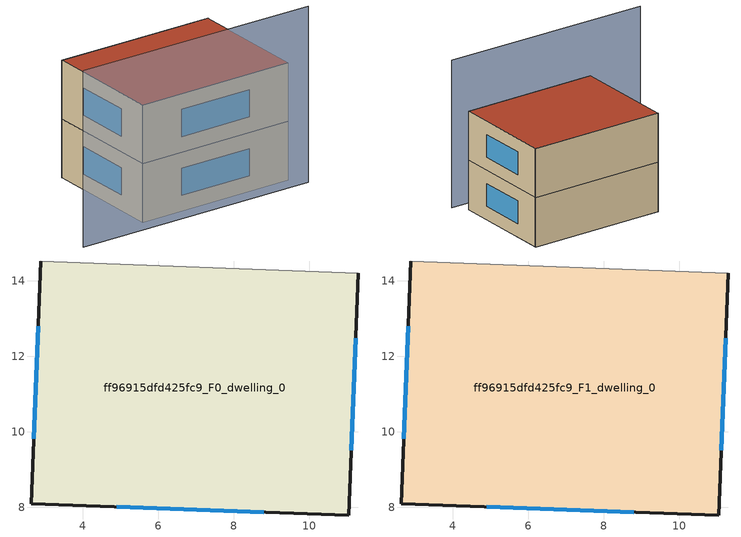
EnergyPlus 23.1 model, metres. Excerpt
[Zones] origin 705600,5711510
ff96915dfd425fc9_F0_dwelling_0
 floor ground (EU_floor_Construction): 11.29,14.2 11.05,7.79 2.64,8.09 2.88,14.52 z0
 wall outside (EU_wall_Construction): 2.88,14.52 2.64,8.09 11.05,7.79 11.29,14.2 z0:3
 wall adiabatic (EU_wall_Construction): 11.29,14.2 2.88,14.52 z0:3
 window (EU_Window_Construction): 11.11,9.51 11.23,12.48 / 4.9,8.01 8.79,7.87 / 2.82,12.79 2.7,9.82 z0.81:2.19
ff96915dfd425fc9_F1_dwelling_0
 floor to ff96915dfd425fc9_F0_dwelling_0 (EU_floor_Construction): 11.29,14.2 11.05,7.79 2.64,8.09 2.88,14.52 z3
 wall outside (EU_wall_Construction): 2.88,14.52 2.64,8.09 11.05,7.79 11.29,14.2 z3:6
 wall adiabatic (EU_wall_Construction): 11.29,14.2 2.88,14.52 z3:6
 window (EU_Window_Construction): 11.11,9.51 11.23,12.48 / 4.9,8.01 8.79,7.87 / 2.82,12.79 2.7,9.82 z3.81:5.19
 roof outside (EU_roof_Construction): 11.05,7.79 11.29,14.2 2.88,14.52 2.64,8.09 z6
shading: -1.3,7.56 11.63,7.03 z0:9; 11.3,14.17 2.88,14.52 z0:6
[Building]
EU S2 Campaign: North Axis=0; Terrain=City; Solar Distribution=FullExterior
[Site:Location]
London: Latitude=51.5; Longitude=-0.5; Time Zone=0; Elevation=25
[SizingPeriod:WeatherFileDays]
AnnualSizingPeriod: Begin Month=1; Begin Day of Month=1; End Month=12; End Day of Month=31; Day of Week for Start Day=Monday; Use Weather File Daylight Saving Period=No; Use Weather File Rain and Snow Indicators=No
[MATERIAL]
EU_InternalMass_Material: Roughness=MediumRough; Thickness=0.1; Conductivity=1; Density=1800; Specific Heat=900; Thermal Absorptance=0.9; Solar Absorptance=0.7; Visible Absorptance=0.7
[MATERIAL:NOMASS] Roughness=MediumRough; Thermal Absorptance=0.9; Solar Absorptance=0.7; Visible Absorptance=0.7
Name | Thermal Resistance
EU_wall_NoMass | 0.735294
EU_roof_NoMass | 0.520833
EU_floor_NoMass | 1.81159
[WINDOWMATERIAL:SIMPLEGLAZINGSYSTEM]
EU_Window_SimpleGlazing: UFactor=3.92; Solar Heat Gain Coefficient=0.85; Visible Transmittance=0.85
[CONSTRUCTION]
EU_wall_Construction: EU_wall_NoMass
EU_roof_Construction: EU_roof_NoMass
EU_floor_Construction: EU_floor_NoMass
EU_Window_Construction: EU_Window_SimpleGlazing
EU_InternalMass_Construction: EU_InternalMass_Material
[ZONE] Type=1; Multiplier=1; Ceiling Height=autocalculate; Floor Area=autocalculate; Part of Total Floor Area=Yes
Name | Volume
ff96915dfd425fc9_F0_dwelling_0 | 162.156
ff96915dfd425fc9_F1_dwelling_0 | 162.155
[INTERNALMASS] Construction=EU_InternalMass_Construction; Surface Area=54.052
Name | Zone or ZoneList
ff96915dfd425fc9_F0_dwelling_0_EU_InternalMass | ff96915dfd425fc9_F0_dwelling_0
ff96915dfd425fc9_F1_dwelling_0_EU_InternalMass | ff96915dfd425fc9_F1_dwelling_0
[OTHEREQUIPMENT] Fuel Type=Electricity; Design Level Calculation Method=Watts/Area; Power per Zone Floor Area=1; Fraction Latent=0; Fraction Radiant=0; Fraction Lost=0; Carbon Dioxide Generation Rate=0; EndUse Subcategory=EU_Step8_InternalGains
Name | Zone or ZoneList or Space or SpaceList | Schedule
EU_Step8_InternalGain_ff96915dfd425fc9_F0_dwelling_0_f000 | ff96915dfd425fc9_F0_dwelling_0 | EU_Step8_GainSchedule_ff96915dfd425fc9_F0_dwelling_0_f000
EU_Step8_InternalGain_ff96915dfd425fc9_F1_dwelling_0_f000 | ff96915dfd425fc9_F1_dwelling_0 | EU_Step8_GainSchedule_ff96915dfd425fc9_F1_dwelling_0_f000
[ZONEVENTILATION:DESIGNFLOWRATE] Schedule=EU_AlwaysOn; Design Flow Rate Calculation Method=AirChanges/Hour; Air Changes per Hour=0.48; Ventilation Type=Natural; Fan Pressure Rise=0; Fan Total Efficiency=1; Constant Term Coefficient=1; Temperature Term Coefficient=0; Velocity Term Coefficient=0; Velocity Squared Term Coefficient=0; Minimum Indoor Temperature=-100; Maximum Indoor Temperature=100; Delta Temperature=-100; Minimum Outdoor Temperature=-100; Maximum Outdoor Temperature=100; Maximum Wind Speed=40
Name | Zone or ZoneList or Space or SpaceList
EU_ConstantAir_ff96915dfd425fc9_F0_dwelling_0 | ff96915dfd425fc9_F0_dwelling_0
EU_ConstantAir_ff96915dfd425fc9_F1_dwelling_0 | ff96915dfd425fc9_F1_dwelling_0
[HVACTEMPLATE:THERMOSTAT] Constant Heating Setpoint=20; Constant Cooling Setpoint=50
EU_HeatOnly_ff96915dfd425fc9_F0_dwelling_0; EU_HeatOnly_ff96915dfd425fc9_F1_dwelling_0
[HVACTEMPLATE:ZONE:IDEALLOADSAIRSYSTEM] System Availability Schedule=EU_AlwaysOn; Maximum Heating Supply Air Temperature=50; Minimum Cooling Supply Air Temperature=13; Maximum Heating Supply Air Humidity Ratio=0.0156; Minimum Cooling Supply Air Humidity Ratio=0.0077; Heating Limit=NoLimit; Cooling Limit=NoLimit; Heating Availability Schedule=EU_AlwaysOn; Cooling Availability Schedule=EU_CoolingOff; Dehumidification Control Type=ConstantSensibleHeatRatio; Cooling Sensible Heat Ratio=0.7; Dehumidification Setpoint=60; Humidification Control Type=None; Humidification Setpoint=30; Outdoor Air Method=None; Outdoor Air Flow Rate per Person=0.00944; Outdoor Air Flow Rate per Zone Floor Area=0; Outdoor Air Flow Rate per Zone=0; Demand Controlled Ventilation Type=None; Outdoor Air Economizer Type=NoEconomizer; Heat Recovery Type=None; Sensible Heat Recovery Effectiveness=0.7; Latent Heat Recovery Effectiveness=0.65
Name | Template Thermostat
ff96915dfd425fc9_F0_dwelling_0 | EU_HeatOnly_ff96915dfd425fc9_F0_dwelling_0
ff96915dfd425fc9_F1_dwelling_0 | EU_HeatOnly_ff96915dfd425fc9_F1_dwelling_0
[SIZING:ZONE] Zone Cooling Design Supply Air Temperature Input Method=SupplyAirTemperature; Zone Cooling Design Supply Air Temperature=13; Zone Heating Design Supply Air Temperature Input Method=SupplyAirTemperature; Zone Heating Design Supply Air Temperature=50; Zone Cooling Design Supply Air Humidity Ratio=0.008; Zone Heating Design Supply Air Humidity Ratio=0.008; Cooling Design Air Flow Method=DesignDay; Cooling Design Air Flow Rate=0; Cooling Minimum Air Flow per Zone Floor Area=0.000762; Cooling Minimum Air Flow=0; Cooling Minimum Air Flow Fraction=0.2; Heating Design Air Flow Method=DesignDay; Heating Design Air Flow Rate=0; Heating Maximum Air Flow per Zone Floor Area=0.002032; Heating Maximum Air Flow=0.141576; Heating Maximum Air Flow Fraction=0.3; Account for Dedicated Outdoor Air System=No; Dedicated Outdoor Air System Control Strategy=NeutralSupplyAir; Dedicated Outdoor Air Low Setpoint Temperature for Design=autosize; Dedicated Outdoor Air High Setpoint Temperature for Design=autosize; Zone Load Sizing Method=Sensible Load Only No Latent Load; Zone Latent Cooling Design Supply Air Humidity Ratio Input Method=HumidityRatioDifference; Zone Cooling Design Supply Air Humidity Ratio Difference=0.005; Zone Latent Heating Design Supply Air Humidity Ratio Input Method=HumidityRatioDifference; Zone Humidification Design Supply Air Humidity Ratio Difference=0.005
ff96915dfd425fc9_F0_dwelling_0; ff96915dfd425fc9_F1_dwelling_0
[SCHEDULE:CONSTANT]
Name | Hourly Value
EU_AlwaysOn | 1
EU_CoolingOff | 0
[SCHEDULE:FILE] Column Number=1; Rows to Skip at Top=0; Number of Hours of Data=8760; Column Separator=Comma; Interpolate to Timestep=No; Minutes per Item=60; Adjust Schedule for Daylight Savings=Yes
Name | File
EU_Step8_GainSchedule_ff96915dfd425fc9_F0_dwelling_0_f000 | ../../schedules/ff96915dfd425fc9/ff96915dfd425fc9_F0_dwelling_0_f000_gain.csv
EU_Step8_GainSchedule_ff96915dfd425fc9_F1_dwelling_0_f000 | ../../schedules/ff96915dfd425fc9/ff96915dfd425fc9_F1_dwelling_0_f000_gain.csv
